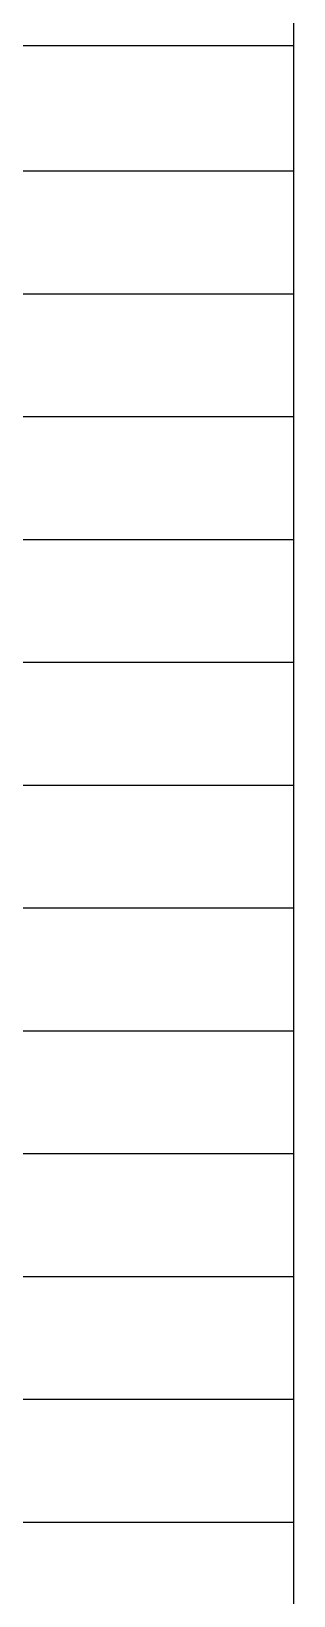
# Model space of a CAD drawing. Extents: x 177291 to 1288761, y 177638 to 322898.
# Drawn here: x 300893 to 302099, y 233762 to 240965 of the extents above; entities that cross this region are included whole.
import ezdxf

# ---------------------------------------------------------------- set-up
doc = ezdxf.new("R2010")
doc.units = 0
doc.header["$LTSCALE"] = 1000
doc.layers.add('TK', color=4, linetype='Continuous')

msp = doc.modelspace()

# ---------------------------------------------------------------- linework, layer by layer
at = {"layer": 'TK'}
for p, q in [((302098.85, 267744.01), (302098.85, 231837.64)), ((286456.86, 240899.44), (302098.85, 240899.44)), ((287156.4, 240322.49), (302098.85, 240322.49)), ((287156.4, 240322.49), (302098.85, 240322.49)), ((287156.4, 239756.83), (302098.85, 239756.83)), ((287156.4, 239191.18), (302098.85, 239191.18)), ((287156.4, 238625.52), (302098.85, 238625.52)), ((287156.4, 238059.86), (302098.85, 238059.86)), ((287156.4, 237494.21), (302098.85, 237494.21)), ((287156.4, 236928.55), (302098.85, 236928.55)), ((287156.4, 236362.9), (302098.85, 236362.9)), ((287156.4, 235797.24), (302098.85, 235797.24)), ((287156.4, 235797.24), (302098.85, 235797.24)), ((287156.4, 235231.58), (302098.85, 235231.58)), ((287156.4, 235231.58), (302098.85, 235231.58)), ((287156.4, 234665.93), (302098.85, 234665.93)), ((287156.4, 234665.93), (302098.85, 234665.93)), ((287156.4, 234100.27), (302098.85, 234100.27))]:
    msp.add_line(p, q, dxfattribs=at)

doc.saveas('drawing.dxf')
